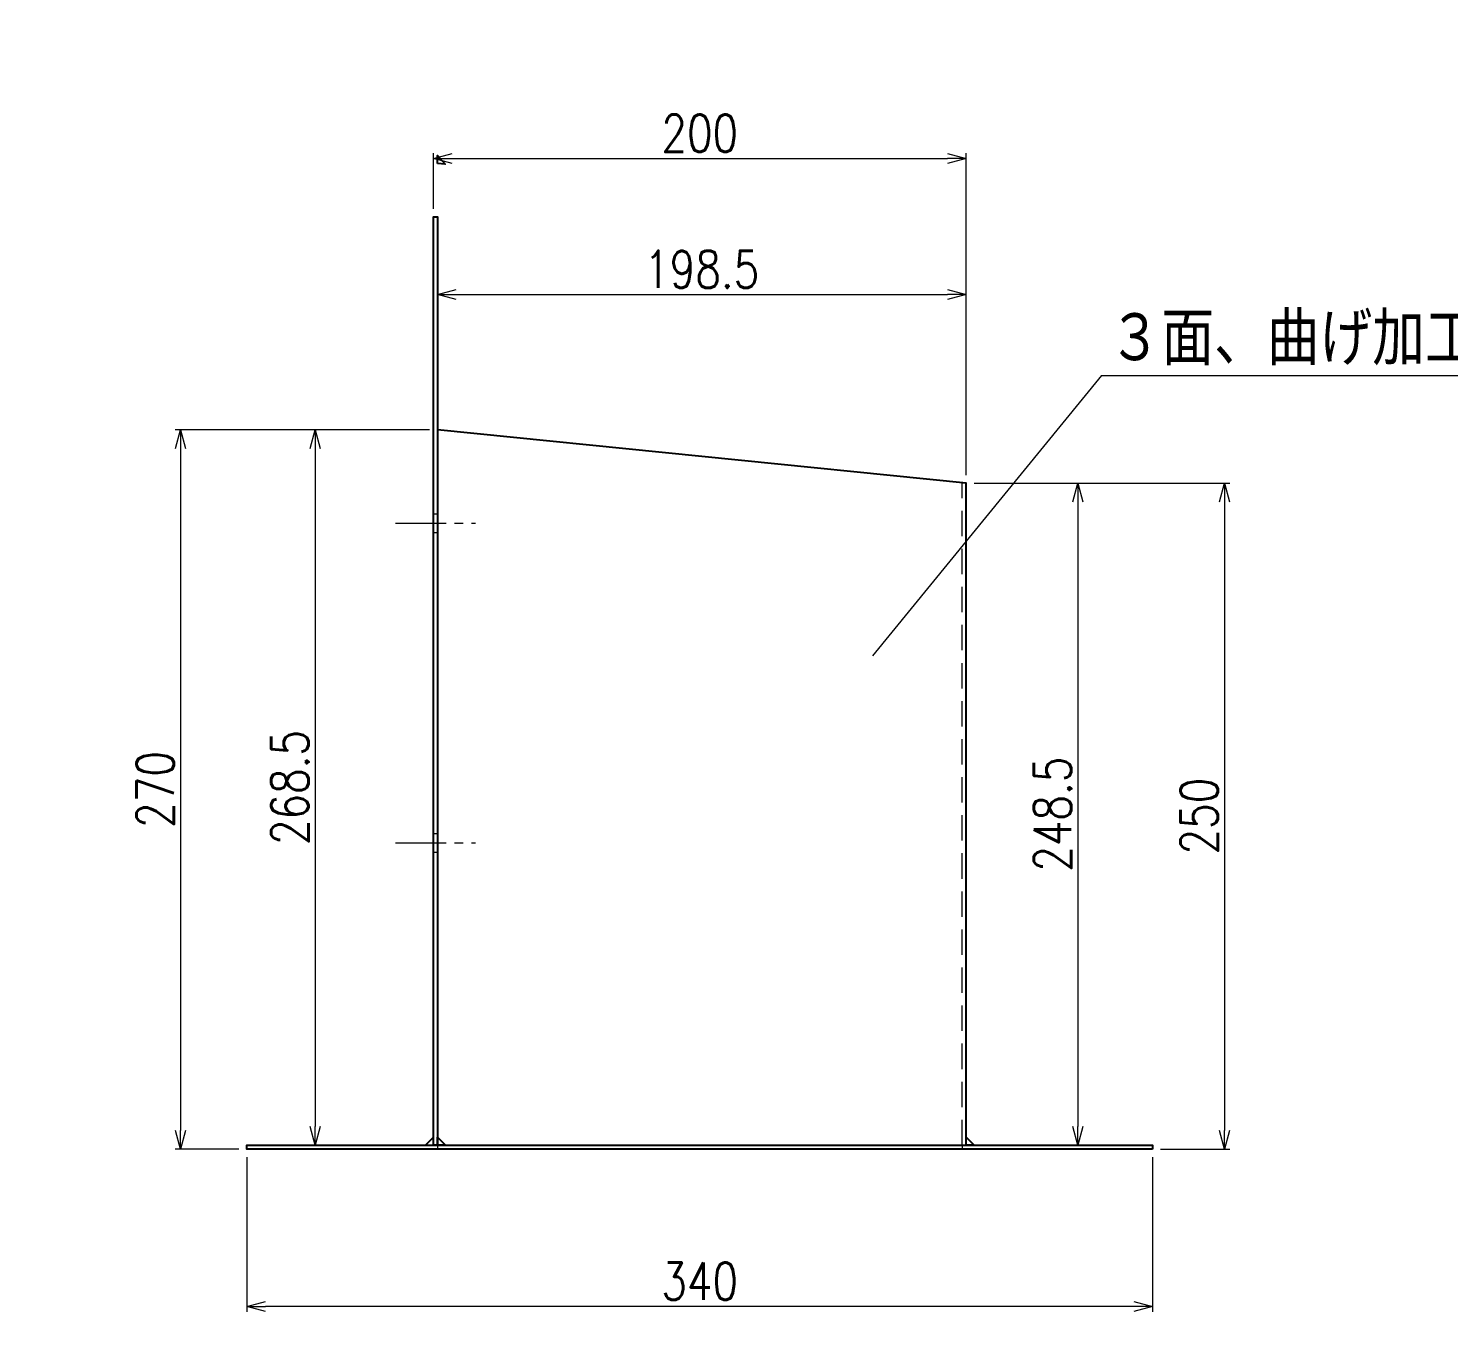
# Model space of a CAD drawing. Header units: millimetres. Extents: x 0 to 51411, y 0 to 16902.
# Drawn here: x 24248 to 24781, y 936 to 1425 of the extents above; entities that cross this region are included whole.
import ezdxf
from ezdxf import colors
from ezdxf.entities.mleader import LeaderData, LeaderLine
from ezdxf.enums import TextEntityAlignment as Align
from ezdxf.math import Vec2, Vec3

# ---------------------------------------------------------------- set-up
doc = ezdxf.new("R2010")
doc.units = ezdxf.units.MM
doc.linetypes.add('CENTER2', pattern=[28.574999999999996, 19.05, -3.174999999999999, 3.174999999999999, -3.174999999999999])
doc.linetypes.add('HIDDEN2', pattern=[4.7624999999999975, 3.174999999999999, -1.587499999999999])
for name, color, linetype, lineweight in [('01_外形線', 7, 'Continuous', 25), ('03_かくれ線', 6, 'HIDDEN2', 13), ('04_中心線', 1, 'CENTER2', 9), ('06_文字', 7, 'Continuous', 13), ('07_寸法線', 3, 'Continuous', 9)]:
    doc.layers.add(name, color=color, linetype=linetype, lineweight=lineweight)
doc.styles.add('KSS_TXT', font='txt.shx', dxfattribs={"bigfont": 'extfont2.shx'})
doc.styles.get("Standard").update_dxf_attribs({"font": 'arial.ttf'})
doc.styles.add('寸法用', font='simplex.shx', dxfattribs={"width": 0.8, "bigfont": '@extfont2.shx'})
doc.dimstyles.new('機械製図用', dxfattribs={"dimtxt": 3.5, "dimasz": 3.5, "dimexe": 2, "dimexo": 0, "dimgap": 1.199999999999999, "dimtad": 1, "dimdsep": 46, "dimtxsty": '寸法用', "dimblk": 'OPEN30', "dimcen": 0, "dimclrd": 256, "dimclre": 256, "dimclrt": 7, "dimazin": 2, "dimtm": 1e-09, "dimtfac": 0.75, "dimtmove": 0, "dimatfit": 3, "dimldrblk": 'OPEN30', "dimfxl": 1, "dimlwd": -1, "dimlwe": -1, "dimarcsym": 0})

# ---------------------------------------------------------------- blocks, each defined once
blk = doc.blocks.new('_Open30')
at = {"color": 0, "linetype": 'ByBlock', "lineweight": -2}
for p, q in [((-1, 0.26794919), (0, 0)), ((0, 0), (-1, -0.26794919)), ((0, 0), (-1, 0))]:
    blk.add_line(p, q, dxfattribs=at)
blk = doc.blocks.new('*D1163')
at = {"layer": '07_寸法線', "transparency": 16777216}
for p, q in [((24398.37703378016, 1274.813912297279), (24302.94890586305, 1274.813912297279)), ((24304.94890586305, 1267.813912297279), (24304.94890586305, 1011.813912297283)), ((24326.87703378016, 1004.813912297283), (24302.94890586305, 1004.813912297283))]:
    blk.add_line(p, q, dxfattribs=at)
at = {"layer": 'Defpoints', "color": 0, "transparency": 16777216}
for p in [(24401.37703378016, 1274.813912297279), (24304.94890586305, 1004.813912297283), (24329.87703378016, 1004.813912297283)]:
    blk.add_point(p, dxfattribs=at)
at = {"layer": '07_寸法線', "transparency": 16777216, "xscale": 7, "yscale": 7, "zscale": 7}
for p, rotation in [((24304.94890586305, 1274.813912297279), 90), ((24304.94890586305, 1004.813912297283), 270)]:
    blk.add_blockref('_Open30', p, dxfattribs=dict(at, rotation=rotation))
at = {"layer": '07_寸法線', "color": 7, "transparency": 16777216, "insert": (24295.44890586305, 1139.813912297274), "char_height": 14, "attachment_point": 5, "rotation": 90, "style": '寸法用'}
blk.add_mtext('270', dxfattribs=at)
blk = doc.blocks.new('*D1164')
at = {"layer": '07_寸法線', "transparency": 16777216}
for p, q in [((24602.87703378017, 1254.813912297279), (24698.93202975559, 1254.813912297279)), ((24696.93202975559, 1247.813912297279), (24696.93202975559, 1011.813912297279)), ((24672.87703378017, 1004.813912297279), (24698.93202975559, 1004.813912297279))]:
    blk.add_line(p, q, dxfattribs=at)
at = {"layer": 'Defpoints', "color": 0, "transparency": 16777216}
for p in [(24599.87703378017, 1254.813912297279), (24669.87703378017, 1004.813912297279), (24696.93202975559, 1004.813912297279)]:
    blk.add_point(p, dxfattribs=at)
at = {"layer": '07_寸法線', "transparency": 16777216, "xscale": 7, "yscale": 7, "zscale": 7}
for p, rotation in [((24696.93202975559, 1254.813912297279), 90), ((24696.93202975559, 1004.813912297279), 270)]:
    blk.add_blockref('_Open30', p, dxfattribs=dict(at, rotation=rotation))
at = {"layer": '07_寸法線', "color": 7, "transparency": 16777216, "insert": (24687.43202975558, 1129.813912297272), "char_height": 14, "attachment_point": 5, "rotation": 90, "style": '寸法用'}
blk.add_mtext('250', dxfattribs=at)
blk = doc.blocks.new('*D1165')
at = {"layer": '07_寸法線', "transparency": 16777216}
for p, q in [((24399.87703378015, 1357.813912297279), (24399.87703378015, 1378.645033162131)), ((24599.87703378015, 1257.813912297279), (24599.87703378015, 1378.645033162131)), ((24406.87703378015, 1376.645033162131), (24592.87703378015, 1376.645033162131))]:
    blk.add_line(p, q, dxfattribs=at)
at = {"layer": 'Defpoints', "color": 0, "transparency": 16777216}
for p in [(24599.87703378015, 1376.645033162131), (24399.87703378015, 1354.813912297279), (24599.87703378015, 1254.813912297279)]:
    blk.add_point(p, dxfattribs=at)
at = {"layer": '07_寸法線', "transparency": 16777216, "xscale": 7, "yscale": 7, "zscale": 7, "rotation": 180}
blk.add_blockref('_Open30', (24399.87703378015, 1376.645033162131), dxfattribs=at)
at = {"layer": '07_寸法線', "transparency": 16777216, "xscale": 7, "yscale": 7, "zscale": 7}
blk.add_blockref('_Open30', (24599.87703378015, 1376.645033162131), dxfattribs=at)
at = {"layer": '07_寸法線', "color": 7, "transparency": 16777216, "insert": (24499.87703378015, 1386.145033162131), "char_height": 14, "attachment_point": 5, "style": '寸法用'}
blk.add_mtext('200', dxfattribs=at)
blk = doc.blocks.new('*D1146')
at = {"layer": '07_寸法線', "transparency": 16777216}
for p, q in [((24602.87703378017, 1254.813912297279), (24643.86641980926, 1254.813912297279)), ((24641.86641980926, 1247.813912297279), (24641.86641980926, 1013.313912297276)), ((24602.87703378017, 1006.313912297276), (24643.86641980926, 1006.313912297276))]:
    blk.add_line(p, q, dxfattribs=at)
at = {"layer": 'Defpoints', "color": 0, "transparency": 16777216}
for p in [(24599.87703378017, 1254.813912297279), (24599.87703378017, 1006.313912297276), (24641.86641980926, 1006.313912297276)]:
    blk.add_point(p, dxfattribs=at)
at = {"layer": '07_寸法線', "transparency": 16777216, "xscale": 7, "yscale": 7, "zscale": 7}
for p, rotation in [((24641.86641980926, 1254.813912297279), 90), ((24641.86641980926, 1006.313912297276), 270)]:
    blk.add_blockref('_Open30', p, dxfattribs=dict(at, rotation=rotation))
at = {"layer": '07_寸法線', "color": 7, "transparency": 16777216, "insert": (24632.36641980925, 1130.56391229727), "char_height": 14, "attachment_point": 5, "rotation": 90, "style": '寸法用'}
blk.add_mtext('248.5', dxfattribs=at)
blk = doc.blocks.new('*D1147')
at = {"layer": '07_寸法線', "transparency": 16777216}
for p, q in [((24398.37703378016, 1274.813912297279), (24353.51341276216, 1274.813912297279)), ((24355.51341276216, 1267.813912297279), (24355.51341276216, 1013.313912297279)), ((24396.87703378016, 1006.313912297279), (24353.51341276216, 1006.313912297279))]:
    blk.add_line(p, q, dxfattribs=at)
at = {"layer": 'Defpoints', "color": 0, "transparency": 16777216}
for p in [(24401.37703378016, 1274.813912297279), (24355.51341276216, 1006.313912297279), (24399.87703378016, 1006.313912297279)]:
    blk.add_point(p, dxfattribs=at)
at = {"layer": '07_寸法線', "transparency": 16777216, "xscale": 7, "yscale": 7, "zscale": 7}
for p, rotation in [((24355.51341276216, 1274.813912297279), 90), ((24355.51341276216, 1006.313912297279), 270)]:
    blk.add_blockref('_Open30', p, dxfattribs=dict(at, rotation=rotation))
at = {"layer": '07_寸法線', "color": 7, "transparency": 16777216, "insert": (24346.01341276216, 1140.563912297272), "char_height": 14, "attachment_point": 5, "rotation": 90, "style": '寸法用'}
blk.add_mtext('268.5', dxfattribs=at)
blk = doc.blocks.new('*D1148')
at = {"layer": '07_寸法線', "transparency": 16777216}
for p, q in [((24401.37703378015, 1277.813912297279), (24401.37703378015, 1327.56206768901)), ((24408.37703378015, 1325.56206768901), (24592.87703378015, 1325.56206768901)), ((24599.87703378015, 1257.813912297279), (24599.87703378015, 1327.56206768901))]:
    blk.add_line(p, q, dxfattribs=at)
at = {"layer": 'Defpoints', "color": 0, "transparency": 16777216}
for p in [(24599.87703378015, 1325.56206768901), (24401.37703378015, 1274.813912297279), (24599.87703378015, 1254.813912297279)]:
    blk.add_point(p, dxfattribs=at)
at = {"layer": '07_寸法線', "transparency": 16777216, "xscale": 7, "yscale": 7, "zscale": 7, "rotation": 180}
blk.add_blockref('_Open30', (24401.37703378015, 1325.56206768901), dxfattribs=at)
at = {"layer": '07_寸法線', "transparency": 16777216, "xscale": 7, "yscale": 7, "zscale": 7}
blk.add_blockref('_Open30', (24599.87703378015, 1325.56206768901), dxfattribs=at)
at = {"layer": '07_寸法線', "color": 7, "transparency": 16777216, "insert": (24500.62703378015, 1335.06206768901), "char_height": 14, "attachment_point": 5, "style": '寸法用'}
blk.add_mtext('198.5', dxfattribs=at)
blk = doc.blocks.new('*D1149')
at = {"layer": '07_寸法線', "transparency": 16777216}
for p, q in [((24329.87703378015, 1001.813912297279), (24329.87703378015, 943.7283291656058)), ((24669.87703378015, 1001.813912297279), (24669.87703378015, 943.7283291656058)), ((24662.87703378015, 945.7283291656058), (24336.87703378015, 945.7283291656058))]:
    blk.add_line(p, q, dxfattribs=at)
at = {"layer": 'Defpoints', "color": 0, "transparency": 16777216}
for p in [(24329.87703378015, 1004.813912297279), (24669.87703378015, 1004.813912297279), (24329.87703378015, 945.7283291656058)]:
    blk.add_point(p, dxfattribs=at)
at = {"layer": '07_寸法線', "transparency": 16777216, "xscale": 7, "yscale": 7, "zscale": 7, "rotation": 180}
blk.add_blockref('_Open30', (24329.87703378015, 945.7283291656058), dxfattribs=at)
at = {"layer": '07_寸法線', "transparency": 16777216, "xscale": 7, "yscale": 7, "zscale": 7}
blk.add_blockref('_Open30', (24669.87703378015, 945.7283291656058), dxfattribs=at)
at = {"layer": '07_寸法線', "color": 7, "transparency": 16777216, "insert": (24499.87703378015, 955.2283291656058), "char_height": 14, "attachment_point": 5, "style": '寸法用'}
blk.add_mtext('340', dxfattribs=at)
blk = doc.blocks.new('AM_BALLOON1')
at = {"transparency": 16777216}
blk.add_circle((0, 0), 5, dxfattribs=at)
blk.add_attdef('B_NUMBER', text='', height=3, dxfattribs=at).set_placement((0, 0), align=Align.MIDDLE_CENTER)
blk = doc.blocks.new('_OPEN')
at = {"color": 0, "linetype": 'ByBlock'}
for p, q in [((-1, 0.1666666666666666), (0, 0)), ((0, 0), (-1, -0.1666666666666666)), ((0, 0), (-1, 0))]:
    blk.add_line(p, q, dxfattribs=at)

msp = doc.modelspace()

# ---------------------------------------------------------------- linework, layer by layer
at = {"layer": '01_外形線'}
for points in [[(24401.37703378015, 1374.813912297279), (24401.37703378015, 1377.813912297283), (24404.3468847308, 1374.514682982353), (24401.37703378015, 1374.813912297279)], [(24399.87703378015, 1006.313912297279), (24399.87703378015, 1009.313912297283), (24396.87703378015, 1006.313912297283), (24399.87703378015, 1006.313912297279)], [(24401.37703378015, 1006.313912297279), (24401.37703378015, 1009.313912297283), (24404.37703378015, 1006.313912297283), (24401.37703378015, 1006.313912297279)], [(24599.87703378015, 1006.313912297275), (24599.87703378015, 1009.31391229728), (24602.87703378015, 1006.313912297279), (24599.87703378015, 1006.313912297275)]]:
    msp.add_lwpolyline(points, dxfattribs=at)
for points in [[(24401.37703378015, 1006.313912297279), (24399.87703378015, 1006.313912297279), (24399.87703378015, 1354.813912297279), (24401.37703378015, 1354.813912297279)], [(24401.37703378015, 1006.313912297279), (24599.87703378015, 1006.31391229728), (24599.87703378015, 1254.813912297279), (24401.37703378015, 1274.813912297279)], [(24669.87703378015, 1004.813912297279), (24329.87703378015, 1004.813912297279), (24329.87703378015, 1006.313912297279), (24669.87703378015, 1006.313912297279)]]:
    msp.add_lwpolyline(points, close=True, dxfattribs=at)
at = {"layer": '03_かくれ線', "ltscale": 3}
for p, q in [((24598.37703378015, 1006.313912297279), (24598.37703378015, 1254.965045798538)), ((24399.87703378015, 1243.313912297279), (24401.37703378015, 1243.313912297279)), ((24399.87703378015, 1236.313912297279), (24401.37703378015, 1236.313912297279)), ((24399.87703378015, 1123.313912297279), (24401.37703378015, 1123.313912297279)), ((24399.87703378015, 1116.313912297279), (24401.37703378015, 1116.313912297279)), ((24401.37703378015, 1006.313912297279), (24401.37703378015, 1004.813912297279)), ((24598.37703378015, 1006.313912297279), (24598.37703378015, 1004.813912297279))]:
    msp.add_line(p, q, dxfattribs=at)
at = {"layer": '04_中心線'}
for p, q in [((24385.62703378013, 1239.813912297279), (24415.62703378013, 1239.813912297279)), ((24385.62703378013, 1119.813912297279), (24415.62703378013, 1119.813912297279))]:
    msp.add_line(p, q, dxfattribs=at)
at = {"layer": '07_寸法線'}
for q in [(24564.77947796501, 1190.032923613408), (24849.00550401385, 1295.275190659449)]:
    msp.add_line((24650.79847751671, 1295.275190659449), q, dxfattribs=at)

# ---------------------------------------------------------------- texts
at = {"layer": '06_文字', "color": 3, "style": 'KSS_TXT', "width": 0.9}
msp.add_text('３面、曲げ加工にて', height=20, dxfattribs=at).set_placement((24653.41352147478, 1299.048739949925))

# ---------------------------------------------------------------- dimensions: what is measured, and where the dimension line sits
at = {"layer": '07_寸法線'}
for base, p1, p2, angle, picture, middle in [((24599.87703378015, 1376.645033162131), (24399.87703378015, 1354.813912297279), (24599.87703378015, 1254.813912297279), 180, '*D1165', (24499.87703378015, 1386.145033162131)), ((24599.87703378015, 1325.56206768901), (24401.37703378015, 1274.813912297279), (24599.87703378015, 1254.813912297279), 180, '*D1148', (24500.62703378015, 1335.06206768901)), ((24304.94890586305, 1004.813912297283), (24401.37703378015, 1274.813912297279), (24329.87703378015, 1004.813912297283), 90, '*D1163', (24295.44890586305, 1139.813912297274)), ((24355.51341276216, 1006.313912297279), (24401.37703378015, 1274.813912297279), (24399.87703378015, 1006.313912297279), 90, '*D1147', (24346.01341276216, 1140.563912297272)), ((24696.93202975559, 1004.813912297279), (24599.87703378015, 1254.813912297279), (24669.87703378015, 1004.813912297279), 90, '*D1164', (24687.43202975558, 1129.813912297272)), ((24641.86641980926, 1006.313912297276), (24599.87703378015, 1254.813912297279), (24599.87703378015, 1006.313912297275), 90, '*D1146', (24632.36641980925, 1130.56391229727))]:
    dim = msp.add_linear_dim(base=base, p1=p1, p2=p2, angle=angle, dimstyle='機械製図用', override={"dimtxt": 14, "dimasz": 7, "dimexo": 3, "dimgap": 2.5}, dxfattribs=at)
    dim.commit()
    dim.dimension.update_dxf_attribs({"geometry": picture, "text_midpoint": middle})
dim = msp.add_linear_dim(base=(24329.87703378015, 945.7283291656058), p1=(24669.87703378015, 1004.813912297279), p2=(24329.87703378015, 1004.813912297279), dimstyle='機械製図用', override={"dimtxt": 14, "dimasz": 7, "dimexo": 3, "dimgap": 2.5}, dxfattribs=at)
dim.commit()
dim.dimension.update_dxf_attribs({"geometry": '*D1149', "text_midpoint": (24499.87703378015, 955.2283291656058)})

# ---------------------------------------------------------------- leaders
ml = msp.add_multileader_block('Standard', dxfattribs=at)
ml.set_content('AM_BALLOON1', color=256, scale=7.087070454545452)
ml.set_attribute('B_NUMBER', '28', width=0)
ml.set_leader_properties(color=256, linetype='ByLayer', lineweight=-1)
ml.set_arrow_properties(name='OPEN')
ml.build(insert=Vec2(0, 0))
ml.multileader.update_dxf_attribs({"leader_type": 0, "has_dogleg": 0, "text_right_attachment_type": 6, "dogleg_length": 0, "arrow_head_size": 3.54375, "scale": 2.5, "block_connection_type": 1})
ctx = ml.context
ctx.base_point, ctx.scale, ctx.char_height, ctx.arrow_head_size, ctx.landing_gap_size, ctx.plane_origin = Vec3(32779.86790722382, 3275.518489826671), 2.5, 7.087499999999999, 3.54375, 3.54375, Vec3(32779.86790722382, 3275.518489826671)
ctx.right_attachment, ctx.attachment_type = 6, 1
notes = []
notes.append((ctx, [(0, (0, 0, 0), (0, 0), (1, 0), 1, [])]))
ctx.block.insert = Vec3(32779.86790722382, 3275.518489826671)
ml = msp.add_multileader_block('Standard', dxfattribs=at)
ml.set_content('AM_BALLOON1', color=256, scale=7.087070454545452)
ml.set_attribute('B_NUMBER', '29', width=0)
ml.set_leader_properties(color=256, linetype='ByLayer', lineweight=-1)
ml.set_arrow_properties(name='OPEN')
ml.build(insert=Vec2(0, 0))
ml.multileader.update_dxf_attribs({"leader_type": 0, "has_dogleg": 0, "text_right_attachment_type": 6, "dogleg_length": 0, "arrow_head_size": 3.54375, "scale": 2.5, "block_connection_type": 1})
ctx = ml.context
ctx.base_point, ctx.scale, ctx.char_height, ctx.arrow_head_size, ctx.landing_gap_size, ctx.plane_origin = Vec3(34667.76764677695, 3275.518489826671), 2.5, 7.087499999999999, 3.54375, 3.54375, Vec3(34667.76764677695, 3275.518489826671)
ctx.right_attachment, ctx.attachment_type = 6, 1
notes.append((ctx, [(0, (0, 0, 0), (0, 0), (1, 0), 1, [])]))
ctx.block.insert = Vec3(34667.76764677695, 3275.518489826671)
ml = msp.add_multileader_block('Standard', dxfattribs=at)
ml.set_content('AM_BALLOON1', color=256, scale=7.087070454545452)
ml.set_attribute('B_NUMBER', '27', width=0)
ml.set_leader_properties(color=256, linetype='ByLayer', lineweight=-1)
ml.set_arrow_properties(name='OPEN')
ml.build(insert=Vec2(0, 0))
ml.multileader.update_dxf_attribs({"leader_type": 0, "has_dogleg": 0, "text_right_attachment_type": 6, "dogleg_length": 0, "arrow_head_size": 3.54375, "scale": 2.5, "block_connection_type": 1})
ctx = ml.context
ctx.base_point, ctx.scale, ctx.char_height, ctx.arrow_head_size, ctx.landing_gap_size, ctx.plane_origin = Vec3(30037.827607833, 2881.683867340932), 2.5, 7.087499999999999, 3.54375, 3.54375, Vec3(30037.827607833, 2881.683867340932)
ctx.right_attachment, ctx.attachment_type = 6, 1
notes.append((ctx, [(0, (0, 0, 0), (0, 0), (1, 0), 1, [])]))
ctx.block.insert = Vec3(30037.827607833, 2881.683867340932)
ml = msp.add_multileader_block('Standard', dxfattribs=at)
ml.set_content('AM_BALLOON1', color=256, scale=7.087070454545452)
ml.set_attribute('B_NUMBER', '26', width=0)
ml.set_leader_properties(color=256, linetype='ByLayer', lineweight=-1)
ml.set_arrow_properties(name='OPEN')
ml.build(insert=Vec2(0, 0))
ml.multileader.update_dxf_attribs({"leader_type": 0, "has_dogleg": 0, "text_right_attachment_type": 6, "dogleg_length": 0, "arrow_head_size": 3.54375, "scale": 2.5, "block_connection_type": 1})
ctx = ml.context
ctx.base_point, ctx.scale, ctx.char_height, ctx.arrow_head_size, ctx.landing_gap_size, ctx.plane_origin = Vec3(28646.00433725809, 2598.074680459499), 2.5, 7.087499999999999, 3.54375, 3.54375, Vec3(28646.00433725809, 2598.074680459499)
ctx.right_attachment, ctx.attachment_type = 6, 1
notes.append((ctx, [(0, (0, 0, 0), (0, 0), (1, 0), 1, [])]))
ctx.block.insert = Vec3(28646.00433725809, 2598.074680459499)
ml = msp.add_multileader_block('Standard', dxfattribs=at)
ml.set_content('AM_BALLOON1', color=256, scale=5.624659090909089)
ml.set_attribute('B_NUMBER', '20', width=0)
ml.set_leader_properties(color=256, linetype='ByLayer', lineweight=-1)
ml.set_arrow_properties(name='OPEN')
ml.build(insert=Vec2(0, 0))
ml.multileader.update_dxf_attribs({"leader_type": 0, "has_dogleg": 0, "text_right_attachment_type": 6, "dogleg_length": 0, "arrow_head_size": 2.8125, "scale": 2.5, "block_connection_type": 1})
ctx = ml.context
ctx.base_point, ctx.scale, ctx.char_height, ctx.arrow_head_size, ctx.landing_gap_size, ctx.plane_origin = Vec3(25957.69175267244, 2209.707713060188), 2.5, 5.625, 2.8125, 2.8125, Vec3(25957.69175267244, 2209.707713060188)
ctx.right_attachment, ctx.attachment_type = 6, 1
notes.append((ctx, [(0, (0, 0, 0), (0, 0), (1, 0), 1, [])]))
ctx.block.insert = Vec3(25957.69175267244, 2209.707713060188)
ml = msp.add_multileader_block('Standard', dxfattribs=at)
ml.set_content('AM_BALLOON1', color=256, scale=5.624659090909089)
ml.set_attribute('B_NUMBER', '23', width=0)
ml.set_leader_properties(color=256, linetype='ByLayer', lineweight=-1)
ml.set_arrow_properties(name='OPEN')
ml.build(insert=Vec2(0, 0))
ml.multileader.update_dxf_attribs({"leader_type": 0, "has_dogleg": 0, "text_right_attachment_type": 6, "dogleg_length": 0, "arrow_head_size": 2.8125, "scale": 2.5, "block_connection_type": 1})
ctx = ml.context
ctx.base_point, ctx.scale, ctx.char_height, ctx.arrow_head_size, ctx.landing_gap_size, ctx.plane_origin = Vec3(27229.91050739768, 2209.707713060188), 2.5, 5.625, 2.8125, 2.8125, Vec3(27229.91050739768, 2209.707713060188)
ctx.right_attachment, ctx.attachment_type = 6, 1
notes.append((ctx, [(0, (0, 0, 0), (0, 0), (1, 0), 1, [])]))
ctx.block.insert = Vec3(27229.91050739768, 2209.707713060188)
ml = msp.add_multileader_block('Standard', dxfattribs=at)
ml.set_content('AM_BALLOON1', color=256, scale=4.999696969696967)
ml.set_attribute('B_NUMBER', '30', width=0)
ml.set_leader_properties(color=256, linetype='ByLayer', lineweight=-1)
ml.set_arrow_properties(name='OPEN')
ml.build(insert=Vec2(0, 0))
ml.multileader.update_dxf_attribs({"leader_type": 0, "has_dogleg": 0, "text_right_attachment_type": 6, "dogleg_length": 0, "arrow_head_size": 2.5, "scale": 2.5, "block_connection_type": 1})
ctx = ml.context
ctx.base_point, ctx.scale, ctx.char_height, ctx.arrow_head_size, ctx.landing_gap_size, ctx.plane_origin = Vec3(36368.35157743798, 1874.030656362359), 2.5, 5, 2.5, 2.5, Vec3(36368.35157743798, 1874.030656362359)
ctx.right_attachment, ctx.attachment_type = 6, 1
notes.append((ctx, [(0, (0, 0, 0), (0, 0), (1, 0), 1, [])]))
ctx.block.insert = Vec3(36368.35157743798, 1874.030656362359)
ml = msp.add_multileader_block('Standard', dxfattribs=at)
ml.set_content('AM_BALLOON1', color=256, scale=4.999696969696967)
ml.set_attribute('B_NUMBER', '31', width=0)
ml.set_leader_properties(color=256, linetype='ByLayer', lineweight=-1)
ml.set_arrow_properties(name='OPEN')
ml.build(insert=Vec2(0, 0))
ml.multileader.update_dxf_attribs({"leader_type": 0, "has_dogleg": 0, "text_right_attachment_type": 6, "dogleg_length": 0, "arrow_head_size": 2.5, "scale": 2.5, "block_connection_type": 1})
ctx = ml.context
ctx.base_point, ctx.scale, ctx.char_height, ctx.arrow_head_size, ctx.landing_gap_size, ctx.plane_origin = Vec3(37494.70823537628, 1874.030656362359), 2.5, 5, 2.5, 2.5, Vec3(37494.70823537628, 1874.030656362359)
ctx.right_attachment, ctx.attachment_type = 6, 1
notes.append((ctx, [(0, (0, 0, 0), (0, 0), (1, 0), 1, [])]))
ctx.block.insert = Vec3(37494.70823537628, 1874.030656362359)
ml = msp.add_multileader_block('Standard', dxfattribs=at)
ml.set_content('AM_BALLOON1', color=256, scale=5.624659090909089)
ml.set_attribute('B_NUMBER', '21', width=0)
ml.set_leader_properties(color=256, linetype='ByLayer', lineweight=-1)
ml.set_arrow_properties(name='OPEN')
ml.build(insert=Vec2(0, 0))
ml.multileader.update_dxf_attribs({"leader_type": 0, "has_dogleg": 0, "text_right_attachment_type": 6, "dogleg_length": 0, "arrow_head_size": 2.8125, "scale": 2.5, "block_connection_type": 1})
ctx = ml.context
ctx.base_point, ctx.scale, ctx.char_height, ctx.arrow_head_size, ctx.landing_gap_size, ctx.plane_origin = Vec3(25957.69175267244, 1752.744928186951), 2.5, 5.625, 2.8125, 2.8125, Vec3(25957.69175267244, 1752.744928186951)
ctx.right_attachment, ctx.attachment_type = 6, 1
notes.append((ctx, [(0, (0, 0, 0), (0, 0), (1, 0), 1, [])]))
ctx.block.insert = Vec3(25957.69175267244, 1752.744928186951)
ml = msp.add_multileader_block('Standard', dxfattribs=at)
ml.set_content('AM_BALLOON1', color=256, scale=5.624659090909089)
ml.set_attribute('B_NUMBER', '24', width=0)
ml.set_leader_properties(color=256, linetype='ByLayer', lineweight=-1)
ml.set_arrow_properties(name='OPEN')
ml.build(insert=Vec2(0, 0))
ml.multileader.update_dxf_attribs({"leader_type": 0, "has_dogleg": 0, "text_right_attachment_type": 6, "dogleg_length": 0, "arrow_head_size": 2.8125, "scale": 2.5, "block_connection_type": 1})
ctx = ml.context
ctx.base_point, ctx.scale, ctx.char_height, ctx.arrow_head_size, ctx.landing_gap_size, ctx.plane_origin = Vec3(27229.91050739768, 1649.936481499162), 2.5, 5.625, 2.8125, 2.8125, Vec3(27229.91050739768, 1649.936481499162)
ctx.right_attachment, ctx.attachment_type = 6, 1
notes.append((ctx, [(0, (0, 0, 0), (0, 0), (1, 0), 1, [])]))
ctx.block.insert = Vec3(27229.91050739768, 1649.936481499162)
ml = msp.add_multileader_block('Standard', dxfattribs=at)
ml.set_content('AM_BALLOON1', color=256, scale=3.499787878787877)
ml.set_attribute('B_NUMBER', '1', width=0)
ml.set_leader_properties(color=256, linetype='ByLayer', lineweight=-1)
ml.set_arrow_properties(name='OPEN')
ml.build(insert=Vec2(0, 0))
ml.multileader.update_dxf_attribs({"leader_type": 0, "has_dogleg": 0, "text_right_attachment_type": 6, "dogleg_length": 0, "arrow_head_size": 1.75, "scale": 2.5, "block_connection_type": 1})
ctx = ml.context
ctx.base_point, ctx.scale, ctx.char_height, ctx.arrow_head_size, ctx.landing_gap_size, ctx.plane_origin = Vec3(43910.76680810345, 1565.524676473564), 2.5, 3.5, 1.75, 1.75, Vec3(43910.76680810345, 1565.524676473564)
ctx.right_attachment, ctx.attachment_type = 6, 1
notes.append((ctx, [(0, (0, 0, 0), (0, 0), (1, 0), 1, [])]))
ctx.block.insert = Vec3(43910.76680810345, 1565.524676473564)
ml = msp.add_multileader_block('Standard', dxfattribs=at)
ml.set_content('AM_BALLOON1', color=256, scale=3.499787878787877)
ml.set_attribute('B_NUMBER', '2', width=0)
ml.set_leader_properties(color=256, linetype='ByLayer', lineweight=-1)
ml.set_arrow_properties(name='OPEN')
ml.build(insert=Vec2(0, 0))
ml.multileader.update_dxf_attribs({"leader_type": 0, "has_dogleg": 0, "text_right_attachment_type": 6, "dogleg_length": 0, "arrow_head_size": 1.75, "scale": 2.5, "block_connection_type": 1})
ctx = ml.context
ctx.base_point, ctx.scale, ctx.char_height, ctx.arrow_head_size, ctx.landing_gap_size, ctx.plane_origin = Vec3(44674.03360022616, 1385.933248629653), 2.5, 3.5, 1.75, 1.75, Vec3(44674.03360022616, 1385.933248629653)
ctx.right_attachment, ctx.attachment_type = 6, 1
notes.append((ctx, [(0, (0, 0, 0), (0, 0), (1, 0), 1, [])]))
ctx.block.insert = Vec3(44674.03360022616, 1385.933248629653)
ml = msp.add_multileader_block('Standard', dxfattribs=at)
ml.set_content('AM_BALLOON1', color=256, scale=5.624659090909089)
ml.set_attribute('B_NUMBER', '25', width=0)
ml.set_leader_properties(color=256, linetype='ByLayer', lineweight=-1)
ml.set_arrow_properties(name='OPEN')
ml.build(insert=Vec2(0, 0))
ml.multileader.update_dxf_attribs({"leader_type": 0, "has_dogleg": 0, "text_right_attachment_type": 6, "dogleg_length": 0, "arrow_head_size": 2.8125, "scale": 2.5, "block_connection_type": 1})
ctx = ml.context
ctx.base_point, ctx.scale, ctx.char_height, ctx.arrow_head_size, ctx.landing_gap_size, ctx.plane_origin = Vec3(27331.19056232074, 1244.794329545059), 2.5, 5.625, 2.8125, 2.8125, Vec3(27331.19056232074, 1244.794329545059)
ctx.right_attachment, ctx.attachment_type = 6, 1
notes.append((ctx, [(0, (0, 0, 0), (0, 0), (1, 0), 1, [])]))
ctx.block.insert = Vec3(27331.19056232074, 1244.794329545059)
ml = msp.add_multileader_block('Standard', dxfattribs=at)
ml.set_content('AM_BALLOON1', color=256, scale=5.624659090909089)
ml.set_attribute('B_NUMBER', '22', width=0)
ml.set_leader_properties(color=256, linetype='ByLayer', lineweight=-1)
ml.set_arrow_properties(name='OPEN')
ml.build(insert=Vec2(0, 0))
ml.multileader.update_dxf_attribs({"leader_type": 0, "has_dogleg": 0, "text_right_attachment_type": 6, "dogleg_length": 0, "arrow_head_size": 2.8125, "scale": 2.5, "block_connection_type": 1})
ctx = ml.context
ctx.base_point, ctx.scale, ctx.char_height, ctx.arrow_head_size, ctx.landing_gap_size, ctx.plane_origin = Vec3(25957.69175267244, 1237.782143313714), 2.5, 5.625, 2.8125, 2.8125, Vec3(25957.69175267244, 1237.782143313714)
ctx.right_attachment, ctx.attachment_type = 6, 1
notes.append((ctx, [(0, (0, 0, 0), (0, 0), (1, 0), 1, [])]))
ctx.block.insert = Vec3(25957.69175267244, 1237.782143313714)
ml = msp.add_multileader_block('Standard', dxfattribs=at)
ml.set_content('AM_BALLOON1', color=256, scale=1.249924242424242)
ml.set_attribute('B_NUMBER', '1', width=0)
ml.set_leader_properties(color=256, linetype='ByLayer', lineweight=-1)
ml.set_arrow_properties(name='OPEN')
ml.build(insert=Vec2(0, 0))
ml.multileader.update_dxf_attribs({"leader_type": 0, "has_dogleg": 0, "text_right_attachment_type": 6, "dogleg_length": 0, "arrow_head_size": 0.625, "scale": 2.5, "block_connection_type": 1})
ctx = ml.context
ctx.base_point, ctx.scale, ctx.char_height, ctx.arrow_head_size, ctx.landing_gap_size, ctx.plane_origin = Vec3(45136.30349933018, 1072.891317045873), 2.5, 1.25, 0.625, 0.625, Vec3(45136.30349933018, 1072.891317045873)
ctx.right_attachment, ctx.attachment_type = 6, 1
notes.append((ctx, [(0, (0, 0, 0), (0, 0), (1, 0), 1, [])]))
ctx.block.insert = Vec3(45136.30349933018, 1072.891317045873)
for ctx, leaders in notes:
    for number, flags, end, landing, length, lines in leaders:
        leader = LeaderData()
        leader.index, (leader.has_last_leader_line, leader.has_dogleg_vector, leader.attachment_direction) = number, flags
        leader.last_leader_point, leader.dogleg_vector, leader.dogleg_length = Vec3(end), Vec3(landing), length
        for number, points, colour, breaks in lines:
            line = LeaderLine()
            line.index, line.vertices, line.color, line.breaks = number, Vec3.list(points), colors.encode_raw_color(colour), breaks
            leader.lines.append(line)
        ctx.leaders.append(leader)

doc.saveas('drawing.dxf')
